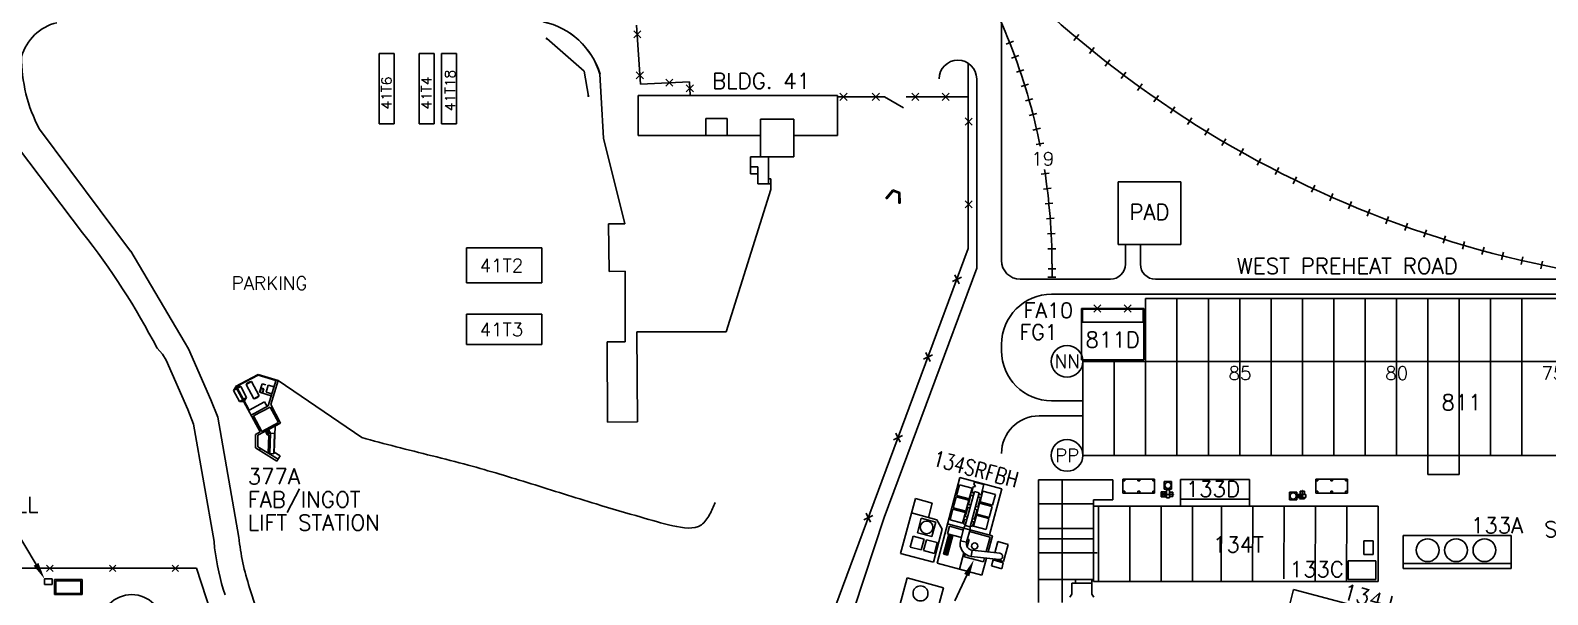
# Model space of a CAD drawing. Extents: x -16413 to 78405, y -232 to 83089.
# Drawn here: x 6293 to 20816, y 46798 to 52197 of the extents above; entities that cross this region are included whole.
import ezdxf
from ezdxf.enums import TextEntityAlignment as Align

# ---------------------------------------------------------------- set-up
doc = ezdxf.new("R2010")
doc.units = 0
doc.header["$LTSCALE"] = 350
doc.header["$MEASUREMENT"] = 0
doc.layers.get('0').update_dxf_attribs({"color": 3, "linetype": 'CONTINUOUS'})
doc.layers.add('BACKGROUND', color=7, linetype='CONTINUOUS')
doc.styles.add('SIMPLEX', font='SIMPLEX')

# ---------------------------------------------------------------- blocks, each defined once
blk = doc.blocks.new('RR', base_point=(-429.5, 670.3))
blk.add_line((-429.5, 674.1), (-429.5, 666.6))

msp = doc.modelspace()

# ---------------------------------------------------------------- linework, layer by layer
at = {"layer": 'BACKGROUND'}
for p, q in [((15588, 56764), (15588, 49996)), ((12068, 52126), (12136, 52194)), ((12135, 52126), (12068, 52194)), ((12096, 52248), (12132, 51684)), ((11594, 51806), (11235, 52119)), ((11595, 51806), (11235, 52119)), ((9631, 51976), (9631, 51304)), ((9631, 51976), (9775, 51976)), ((9775, 51976), (9775, 51304)), ((10015, 51976), (10159, 51976)), ((10015, 51976), (10015, 51304)), ((10159, 51976), (10159, 51304)), ((10228, 51304), (10228, 51976)), ((10372, 51976), (10228, 51976)), ((10372, 51304), (10372, 51976)), ((15270, 51883), (15270, 50110)), ((5621, 51804), (6793, 50261)), ((11634, 51569), (11594, 51806)), ((11634, 51569), (11595, 51806)), ((11745, 51779), (11758, 51555)), ((11745, 51779), (11757, 51555)), ((12161, 51732), (12093, 51800)), ((12093, 51732), (12161, 51799)), ((12132, 51684), (12602, 51705)), ((12443, 51662), (12375, 51731)), ((12375, 51663), (12443, 51730)), ((12602, 51705), (12609, 51574)), ((15351, 51732), (15351, 49923)), ((12111, 51574), (14019, 51574)), ((12111, 51574), (12111, 51190)), ((12639, 51609), (12571, 51677)), ((12571, 51609), (12639, 51677)), ((14019, 51574), (14019, 51190)), ((14019, 51561), (14469, 51561)), ((14110, 51527), (14042, 51595)), ((14042, 51527), (14110, 51595)), ((14351, 51527), (14419, 51595)), ((14419, 51527), (14351, 51595)), ((14469, 51561), (14649, 51457)), ((14676, 51561), (15270, 51561)), ((14729, 51527), (14797, 51595)), ((14797, 51527), (14729, 51595)), ((15019, 51527), (15087, 51595)), ((15087, 51527), (15019, 51595)), ((11758, 51555), (11780, 51165)), ((9775, 51304), (9631, 51304)), ((10159, 51304), (10015, 51304)), ((10372, 51304), (10228, 51304)), ((12759, 51355), (12963, 51355)), ((12759, 51355), (12759, 51190)), ((12963, 51355), (12963, 51190)), ((13281, 51346), (13281, 50986)), ((13599, 51346), (13281, 51346)), ((13599, 51346), (13599, 50986)), ((15308, 51290), (15240, 51359)), ((15240, 51291), (15308, 51358)), ((7251, 50083), (6380, 51252)), ((11780, 51165), (11984, 50346)), ((12111, 51190), (13281, 51190)), ((13599, 51190), (14019, 51190)), ((13185, 50986), (13185, 50824)), ((13599, 50986), (13185, 50986)), ((13359, 50986), (13359, 50728)), ((13257, 50890), (13185, 50890)), ((13257, 50890), (13257, 50728)), ((13257, 50824), (13185, 50824)), ((13257, 50728), (13359, 50728)), ((13359, 50776), (13381, 50776)), ((13359, 50728), (13381, 50728)), ((13381, 50776), (13381, 50673)), ((17304, 50749), (16704, 50749)), ((16704, 50749), (16704, 50149)), ((17304, 50749), (17304, 50149)), ((13381, 50673, -78), (12954, 49314, 4728)), ((14548, 50671), (14482, 50592)), ((14482, 50592), (14491, 50584)), ((14551, 50657), (14491, 50584)), ((14615, 50647), (14548, 50671)), ((14604, 50638), (14551, 50657)), ((14604, 50638), (14605, 50544)), ((14617, 50544), (14605, 50544)), ((14615, 50647), (14617, 50544)), ((15307, 50498), (15240, 50566)), ((15240, 50498), (15308, 50566)), ((11984, 50346), (11828, 50346)), ((11828, 50346), (11832, 49891)), ((10468, 50116), (11188, 50116)), ((10468, 49780), (10468, 50116)), ((11188, 49780), (11188, 50116)), ((15270, 50110), (13783, 46106)), ((17304, 50149), (16704, 50149)), ((16774, 50149), (16774, 49960)), ((16918, 50149), (16918, 49960)), ((7255, 50084), (7764, 49220)), ((16072, 49962), (16072, 49836)), ((11832, 49891), (11986, 49892)), ((11986, 49892), (11986, 49217)), ((15351, 49923), (14465, 47537)), ((15207, 49835), (15119, 49795)), ((15143, 49858), (15183, 49771)), ((15768, 49816), (16630, 49816)), ((17062, 49816), (21348, 49816)), ((10468, 49780), (11188, 49780)), ((16068, 49672), (21900, 49672)), ((16355, 49536), (16355, 49046)), ((16355, 49536), (16951, 49536)), ((16363, 49528), (16363, 49404)), ((16363, 49528), (16943, 49528)), ((16540, 49502), (16472, 49570)), ((16472, 49502), (16540, 49570)), ((16761, 49502), (16829, 49570)), ((16829, 49502), (16761, 49570)), ((16943, 49528), (16943, 49404)), ((16951, 49536), (16951, 49046)), ((16968, 49630), (16968, 48130)), ((33257, 49630), (16968, 49630)), ((17268, 49630), (17268, 48130)), ((17568, 49630), (17568, 48130)), ((17868, 49630), (17868, 48130)), ((18168, 49630), (18168, 48130)), ((18468, 49630), (18468, 48130)), ((18768, 49630), (18768, 48130)), ((19068, 49630), (19068, 48130)), ((19368, 49630), (19368, 48130)), ((19668, 49630), (19668, 47948)), ((19968, 49630), (19968, 47948)), ((20268, 49630), (20268, 48130)), ((20568, 49630), (20568, 48130)), ((10468, 49480), (11188, 49480)), ((10468, 49192), (10468, 49480)), ((11188, 49192), (11188, 49480)), ((16355, 49404), (16951, 49404)), ((12099, 49314), (12105, 48451)), ((12099, 49314, 4728), (12954, 49314, 4728)), ((7558, 49098), (7506, 49156)), ((7592, 49041), (7558, 49098)), ((7806, 49151), (7764, 49220)), ((8020, 48663), (7806, 49151)), ((10468, 49192), (11188, 49192)), ((11986, 49217), (11813, 49216)), ((11813, 49216), (11818, 48449)), ((14928, 49092), (14841, 49052)), ((14865, 49116), (14904, 49029)), ((15588, 49192), (15588, 49132)), ((7799, 48569), (7592, 49041)), ((16355, 49046), (16951, 49046)), ((16368, 48130), (16368, 49030)), ((16368, 49030), (35278, 49030)), ((16668, 48130), (16668, 49030)), ((8258, 48790, -9), (8472, 48905, -9)), ((8266, 48788, -9), (8473, 48898, -9)), ((8357, 48809, -9), (8410, 48838, -9)), ((8357, 48809, -9), (8431, 48672, -9)), ((8410, 48838, -9), (8484, 48700, -9)), ((8665, 48846, -9), (8473, 48905, -9)), ((8643, 48847, -9), (8473, 48898, -9)), ((8487, 48734, -9), (8511, 48815, -9)), ((8546, 48804, -9), (8511, 48815, -9)), ((8549, 48734, -9), (8570, 48803, -9)), ((8569, 48603, -9), (8645, 48852, -9)), ((8625, 48786, -9), (8570, 48803, -9)), ((8665, 48847), (8594, 48617)), ((9465, 48300, -9), (8665, 48846, -9)), ((8088, 48496), (8020, 48663)), ((8237, 48752, -9), (8261, 48785, -9)), ((8237, 48752, -9), (8269, 48769, -9)), ((8237, 48752, -9), (8294, 48646, -9)), ((8258, 48790, -9), (8491, 48354, -9)), ((8306, 48789, -9), (8266, 48788, -9)), ((8266, 48788, -9), (8386, 48563, -9)), ((8274, 48772, -9), (8306, 48789, -9)), ((8294, 48646, -9), (8326, 48663, -9)), ((8306, 48789, -9), (8363, 48683, -9)), ((8331, 48666, -9), (8363, 48683, -9)), ((8363, 48683, -9), (8339, 48650, -9)), ((8431, 48672, -9), (8484, 48700, -9)), ((8599, 48700, -9), (8487, 48734, -9)), ((8491, 48736, -9), (8501, 48771, -9)), ((8514, 48729, -9), (8491, 48736, -9)), ((8528, 48766, -9), (8499, 48775, -9)), ((8524, 48764, -9), (8501, 48771, -9)), ((8514, 48729, -9), (8524, 48764, -9)), ((8516, 48726, -9), (8528, 48766, -9)), ((8604, 48718, -9), (8549, 48734, -9)), ((7856, 48429), (7799, 48569)), ((8294, 48646, -9), (8334, 48647, -9)), ((8386, 48563, -9), (8534, 48642, -9)), ((8405, 48515, -9), (8569, 48603, -9)), ((8429, 48508, -9), (8588, 48592, -9)), ((8429, 48508, -9), (8508, 48359, -9)), ((8534, 48642, -9), (8558, 48597, -9)), ((8588, 48592, -9), (8667, 48444, -9)), ((8687, 48437), (8594, 48617)), ((15948, 48508), (16368, 48508)), ((16068, 48652), (16368, 48652)), ((8051, 47305), (7856, 48429)), ((8288, 47346), (8088, 48496)), ((8469, 48324), (8687, 48437)), ((8512, 48362, -9), (8506, 48366, -9)), ((8508, 48359, -9), (8667, 48444, -9)), ((8546, 48352, -9), (8577, 48369, -9)), ((8567, 48363, -9), (8578, 48342, -9)), ((8577, 48369, -9), (8578, 48376, -9)), ((8577, 48369, -9), (8588, 48348, -9)), ((8636, 48407, -9), (8628, 48161, -9)), ((11818, 48449), (12105, 48451)), ((8447, 48330, -9), (8491, 48354, -9)), ((8449, 48202, -9), (8447, 48330, 1)), ((8471, 48213, -9), (8469, 48324)), ((8546, 48352, -9), (8560, 48326, -9)), ((8556, 48358, -9), (8568, 48337, -9)), ((8557, 48331, -9), (8588, 48348, -9)), ((8560, 48326, -9), (8576, 48325, -9)), ((8576, 48325, -9), (8570, 48152, -9)), ((8588, 48348, -9), (8582, 48144, -9)), ((8591, 48342, -9), (8585, 48147, -9)), ((8591, 48342, -9), (8630, 48341, -9)), ((8630, 48341, -9), (8624, 48146, -9)), ((14642, 48320), (14554, 48280)), ((14578, 48344), (14618, 48257)), ((8449, 48202, -9), (8653, 48075, -9)), ((8664, 48093, -9), (8471, 48213, -9)), ((8496, 48197, -9), (8485, 48180, -9)), ((8585, 48147, -9), (8624, 48146, -9)), ((8685, 48126, -9), (8628, 48161, -9)), ((8685, 48126, -9), (8653, 48075, -9)), ((16368, 48130), (35280, 48130)), ((19968, 47948), (19668, 47948)), ((15190, 47917), (14971, 47098)), ((15158, 47745), (15186, 47849)), ((15186, 47849), (15306, 47817)), ((15190, 47917), (15590, 47809)), ((15329, 47785), (15241, 47458)), ((15306, 47817), (15278, 47713)), ((15318, 47831), (15303, 47776)), ((15330, 47874), (15325, 47857)), ((15325, 47857), (15338, 47833)), ((15375, 47772), (15329, 47785)), ((15419, 47851), (15330, 47874)), ((15411, 47789), (15383, 47685)), ((15393, 47752), (15419, 47851)), ((15531, 47757), (15411, 47789)), ((15590, 47809), (15472, 47369)), ((15941, 47896), (15941, 46721)), ((15941, 47896), (16654, 47896)), ((16168, 47896), (16168, 46721)), ((16654, 47896), (16654, 47704)), ((16751, 47770), (16751, 47904)), ((16751, 47904), (17054, 47904)), ((16751, 47886), (16751, 47904)), ((16751, 47904), (16769, 47904)), ((16769, 47886), (16751, 47886)), ((16769, 47788), (16751, 47788)), ((16751, 47788), (16751, 47770)), ((16769, 47904), (16769, 47886)), ((16769, 47770), (16769, 47788)), ((16893, 47886), (16893, 47904)), ((16893, 47904), (16911, 47904)), ((16911, 47886), (16893, 47886)), ((16911, 47788), (16893, 47788)), ((16893, 47788), (16893, 47770)), ((16911, 47904), (16911, 47886)), ((16911, 47770), (16911, 47788)), ((17054, 47904), (17036, 47904)), ((17036, 47904), (17036, 47886)), ((17036, 47886), (17054, 47886)), ((17036, 47788), (17054, 47788)), ((17036, 47770), (17036, 47788)), ((17054, 47904), (17054, 47770)), ((17054, 47886), (17054, 47904)), ((17054, 47788), (17054, 47770)), ((17118, 47734), (17118, 47782)), ((17118, 47782), (17154, 47782)), ((17154, 47734), (17118, 47782)), ((17154, 47782), (17118, 47734)), ((17145, 47807), (17145, 47879)), ((17145, 47879), (17217, 47879)), ((17217, 47807), (17145, 47807)), ((17161, 47780), (17154, 47782)), ((17154, 47782), (17154, 47734)), ((17197, 47801), (17166, 47801)), ((17166, 47801), (17166, 47724)), ((17197, 47801), (17197, 47724)), ((17217, 47879), (17217, 47807)), ((17300, 47901), (17300, 47644)), ((17300, 47901), (17963, 47901)), ((17963, 47901), (17963, 47644)), ((18446, 47756), (18446, 47788)), ((18465, 47788), (18446, 47788)), ((18465, 47756), (18465, 47794)), ((18465, 47794), (18468, 47794)), ((18468, 47756), (18468, 47794)), ((18487, 47788), (18468, 47788)), ((18487, 47756), (18487, 47788)), ((18597, 47770), (18597, 47904)), ((18597, 47904), (18900, 47904)), ((18597, 47886), (18597, 47904)), ((18597, 47904), (18615, 47904)), ((18615, 47886), (18597, 47886)), ((18597, 47770), (18597, 47788)), ((18597, 47788), (18615, 47788)), ((18615, 47904), (18615, 47886)), ((18615, 47788), (18615, 47770)), ((18739, 47886), (18739, 47904)), ((18739, 47904), (18757, 47904)), ((18757, 47886), (18739, 47886)), ((18757, 47788), (18739, 47788)), ((18739, 47788), (18739, 47770)), ((18757, 47904), (18757, 47886)), ((18757, 47770), (18757, 47788)), ((18900, 47904), (18882, 47904)), ((18882, 47904), (18882, 47886)), ((18882, 47886), (18900, 47886)), ((18882, 47788), (18900, 47788)), ((18882, 47770), (18882, 47788)), ((18900, 47904), (18900, 47770)), ((18900, 47886), (18900, 47904)), ((18900, 47788), (18900, 47770)), ((14764, 47718), (14623, 47191)), ((14926, 47674), (14764, 47718)), ((14926, 47674), (14889, 47535)), ((15127, 47629), (15155, 47733)), ((15155, 47733), (15275, 47701)), ((15278, 47713), (15158, 47745)), ((15275, 47701), (15247, 47597)), ((15258, 47636), (15287, 47628)), ((15265, 47662), (15294, 47654)), ((15296, 47750), (15272, 47660)), ((15287, 47445), (15375, 47772)), ((15289, 47752), (15318, 47744)), ((15296, 47778), (15325, 47770)), ((15369, 47634), (15340, 47642)), ((15379, 47673), (15351, 47569)), ((15361, 47636), (15386, 47726)), ((15393, 47724), (15364, 47732)), ((15400, 47750), (15371, 47758)), ((15500, 47641), (15379, 47673)), ((15383, 47685), (15503, 47653)), ((15471, 47537), (15500, 47641)), ((15503, 47653), (15531, 47757)), ((16468, 47665), (15941, 47665)), ((16468, 47704), (16468, 46924)), ((16468, 47704), (16654, 47704)), ((16468, 47644), (19193, 47644)), ((16516, 47644), (16516, 46924)), ((17054, 47770), (16751, 47770)), ((16751, 47770), (16769, 47770)), ((16816, 47644), (16816, 46924)), ((16893, 47770), (16911, 47770)), ((17054, 47770), (17036, 47770)), ((17116, 47644), (17116, 46924)), ((17118, 47734), (17154, 47734)), ((17161, 47736), (17154, 47734)), ((17161, 47780), (17166, 47780)), ((17161, 47736), (17166, 47736)), ((17197, 47756), (17166, 47756)), ((17197, 47724), (17166, 47724)), ((17197, 47779), (17228, 47779)), ((17197, 47760), (17234, 47760)), ((17197, 47757), (17234, 47757)), ((17197, 47738), (17228, 47738)), ((17228, 47760), (17228, 47779)), ((17228, 47738), (17228, 47757)), ((17234, 47760), (17234, 47757)), ((17300, 47710), (17963, 47710)), ((17416, 47644), (17416, 46924)), ((17693, 47644), (17692, 46924)), ((17993, 47644), (17992, 46924)), ((18293, 47644), (18292, 46948)), ((18344, 47705), (18344, 47777)), ((18344, 47777), (18416, 47777)), ((18416, 47705), (18344, 47705)), ((18416, 47777), (18416, 47705)), ((18423, 47756), (18500, 47756)), ((18468, 47726), (18423, 47756)), ((18423, 47726), (18468, 47756)), ((18423, 47756), (18423, 47726)), ((18423, 47726), (18500, 47726)), ((18444, 47721), (18442, 47713)), ((18442, 47713), (18490, 47713)), ((18444, 47721), (18444, 47726)), ((18468, 47756), (18468, 47726)), ((18489, 47721), (18489, 47726)), ((18489, 47721), (18490, 47713)), ((18500, 47756), (18500, 47726)), ((18593, 47644), (18592, 46924)), ((18900, 47770), (18597, 47770)), ((18615, 47770), (18597, 47770)), ((18739, 47770), (18757, 47770)), ((18900, 47770), (18882, 47770)), ((18893, 47644), (18892, 46924)), ((19193, 47644), (19192, 46924)), ((14179, 46666), (14465, 47537)), ((14358, 47555), (14271, 47515)), ((14294, 47578), (14334, 47491)), ((14970, 47513), (14727, 47579)), ((14820, 47529), (14783, 47390)), ((14820, 47529), (14959, 47492)), ((14922, 47353), (14959, 47492)), ((15021, 47425), (14970, 47513)), ((15096, 47513), (15124, 47617)), ((15216, 47481), (15096, 47513)), ((15124, 47617), (15244, 47585)), ((15247, 47597), (15127, 47629)), ((15244, 47585), (15216, 47481)), ((15234, 47518), (15223, 47475)), ((15227, 47520), (15256, 47512)), ((15234, 47546), (15263, 47538)), ((15265, 47634), (15241, 47544)), ((15331, 47492), (15302, 47500)), ((15338, 47518), (15309, 47526)), ((15312, 47451), (15323, 47494)), ((15348, 47557), (15320, 47453)), ((15330, 47520), (15354, 47610)), ((15362, 47608), (15333, 47616)), ((15468, 47525), (15348, 47557)), ((15351, 47569), (15471, 47537)), ((15440, 47421), (15468, 47525)), ((6347, 47087), (6142, 47435)), ((14743, 47357), (14715, 47253)), ((14847, 47329), (14743, 47357)), ((14783, 47390), (14922, 47353)), ((15021, 47425), (14936, 47107)), ((15084, 47376), (15033, 47184)), ((15502, 47361), (15072, 47476)), ((15072, 47379), (15091, 47452)), ((15072, 47379), (15204, 47343)), ((15124, 47365), (15073, 47174)), ((15077, 47349), (15117, 47339)), ((15080, 47358), (15119, 47348)), ((15082, 47367), (15122, 47356)), ((15224, 47416), (15091, 47452)), ((15229, 47437), (15196, 47314)), ((15223, 47475), (15244, 47469)), ((15241, 47458), (15229, 47437)), ((15287, 47445), (15241, 47458)), ((15287, 47421), (15254, 47299)), ((15480, 47348), (15282, 47401)), ((15287, 47445), (15287, 47421)), ((15312, 47451), (15291, 47457)), ((15320, 47453), (15440, 47421)), ((15442, 47209), (15480, 47348)), ((15461, 47206), (15502, 47361)), ((16468, 47431), (15941, 47431)), ((19433, 47362), (19432, 47049)), ((19433, 47362), (20467, 47362)), ((20467, 47362), (20466, 47049)), ((8056, 47244), (8051, 47305)), ((14819, 47225), (14715, 47253)), ((14847, 47329), (14819, 47225)), ((14870, 47323), (14842, 47219)), ((14947, 47191), (14842, 47219)), ((14974, 47295), (14870, 47323)), ((14974, 47295), (14947, 47191)), ((15038, 47202), (15078, 47191)), ((15040, 47210), (15080, 47200)), ((15042, 47219), (15082, 47208)), ((15045, 47228), (15085, 47217)), ((15047, 47236), (15087, 47226)), ((15049, 47245), (15089, 47235)), ((15052, 47254), (15092, 47243)), ((15054, 47263), (15094, 47252)), ((15056, 47271), (15096, 47261)), ((15099, 47269), (15059, 47280)), ((15101, 47278), (15061, 47289)), ((15103, 47287), (15063, 47297)), ((15106, 47295), (15066, 47306)), ((15068, 47315), (15108, 47304)), ((15070, 47323), (15110, 47313)), ((15073, 47332), (15112, 47321)), ((15075, 47341), (15115, 47330)), ((15196, 47314), (15254, 47299)), ((15259, 47256), (15278, 47326)), ((15263, 47330), (15278, 47326)), ((15306, 47224), (15299, 47164)), ((15306, 47224), (15572, 47194)), ((15554, 47305), (15526, 47199)), ((15554, 47305), (15652, 47278)), ((15652, 47278), (15609, 47115)), ((16468, 47332), (15941, 47332)), ((19057, 47181), (19057, 47314)), ((19057, 47314), (19146, 47314)), ((19146, 47314), (19146, 47181)), ((6449, 47081), (6512, 47018)), ((6511, 47081), (6449, 47018)), ((7049, 47081), (7112, 47018)), ((7111, 47081), (7049, 47018)), ((7649, 47081), (7712, 47018)), ((7711, 47081), (7649, 47018)), ((14936, 47107), (14623, 47191)), ((15401, 46983), (14971, 47098)), ((15033, 47184), (15073, 47174)), ((15035, 47193), (15075, 47182)), ((15185, 47041), (15228, 47199)), ((15233, 47160), (15241, 47187)), ((15416, 47111), (15233, 47160)), ((15299, 47164), (15566, 47134)), ((15401, 46983), (15445, 47148)), ((15416, 47111), (15427, 47150)), ((15507, 47130), (15491, 47072)), ((15491, 47072), (15590, 47045)), ((15507, 47130), (15605, 47103)), ((15514, 47140), (15609, 47115)), ((15605, 47103), (15590, 47045)), ((16504, 47197), (15941, 47197)), ((18905, 46943), (18905, 47121)), ((18905, 47121), (19170, 47121)), ((19146, 47181), (19057, 47181)), ((19170, 47121), (19170, 46943)), ((19432, 47097), (20466, 47097)), ((5523, 47050), (7884, 47050)), ((6429, 46894), (6429, 46948)), ((6429, 46948), (6501, 46948)), ((6501, 46894), (6501, 46948)), ((6525, 46942), (6789, 46942)), ((6525, 46798), (6525, 46942)), ((6537, 46930), (6777, 46930)), ((6537, 46810), (6537, 46930)), ((6777, 46810), (6777, 46930)), ((6789, 46798), (6789, 46942)), ((7884, 47050), (8243, 45944)), ((14615, 46697), (14685, 46958)), ((15032, 46864), (14685, 46958)), ((15256, 46984), (15142, 46739)), ((15941, 46942), (16468, 46942)), ((16297, 46909), (16297, 46942)), ((16453, 46803), (16453, 46942)), ((16468, 46924), (19192, 46924)), ((19170, 46943), (18905, 46943)), ((19432, 47049), (20466, 47049)), ((6429, 46894), (6501, 46894)), ((6525, 46798), (6789, 46798)), ((6537, 46810), (6777, 46810)), ((8391, 46864), (9286, 44107)), ((14963, 46604), (15032, 46864)), ((16261, 46803), (16243, 46772)), ((16261, 46803), (16261, 46909)), ((16261, 46909), (16453, 46909)), ((16453, 46803), (16471, 46772)), ((18383, 46846), (18347, 46706)), ((18383, 46846), (19404, 46577))]:
    msp.add_line(p, q, dxfattribs=at)
for centre, radius in [((11235, 52119, 4796), 4), ((11634, 51569, 4801), 4), ((16216, 49030), 152), ((16216, 48130), 152), ((17181, 47843), 30), ((18380, 47741), 30), ((14871, 47441), 61), ((15332, 47263), 29.5), ((19667, 47223), 109), ((19939, 47223), 109), ((20211, 47223), 109), ((7263, 46498), 300), ((14813, 46809), 71.7)]:
    msp.add_circle(centre, radius, dxfattribs=at)
for centre, radius, start, end in [((22860, 59901), 10168, 215.7517, 264.5832), ((10331, 49962), 5740, 11.3182, 31.7504), ((6657, 51816), 468, 103.6728, 163.7039), ((11044, 51564), 733, 17.046, 77.5399), ((11045, 51564), 733, 17.046, 77.5399), ((7656, 51936), 1447, 179.5192, 208.1592), ((15171, 51732), 180, 90, 180), ((15171, 51732), 180, 0, 90), ((10331, 49962), 5740, 0, 9.0728), ((1340, 45959), 6945, 27.4071, 38.2685), ((15768, 49996), 180, 180, 270), ((16630, 49960), 144, 270, 0), ((17062, 49960), 144, 180, 270), ((16068, 49192), 480, 90, 180), ((16068, 49132), 480, 180, 270), ((8423, 48750, -9), 88.7, 98.3354, 137.8573), ((8418, 48760, -9), 88.7, 278.3354, 317.8573), ((15948, 48148), 360, 90, 179.9549), ((15325, 47857), 27, 251.3655, 301.1215), ((10674, 47605), 2400, 186.1849, 197.984), ((10439, 47536), 2400, 186.9783, 197.984), ((15312, 47283), 120, 165.075, 263.5893), ((15312, 47283), 60, 165.1499, 263.5893), ((15569, 47164), 30, 263.5893, 83.5893)]:
    msp.add_arc(centre, radius, start, end, dxfattribs=at)
msp.add_spline([(12848, 47679, -9), (12794, 47564, -9), (12716, 47466, -9), (12443, 47457, -9), (12140, 47538, -9), (11710, 47665, -9), (11085, 47859, -9), (10484, 48037, -9), (9793, 48213, -9), (9465, 48300, -9)], degree=3, dxfattribs=at)
for p in [(11235, 52119, 4796), (11235, 52119, 40), (11634, 51569, 4801)]:
    msp.add_point(p, dxfattribs=at)
for points in [[(6370, 47101), (6324, 47074), (6429, 46948)], [(15231, 46996), (15280, 46973), (15324, 47131)]]:
    msp.add_solid(points, dxfattribs=at)

# ---------------------------------------------------------------- block references
at = {"layer": 'BACKGROUND', "zscale": 10}
for p, xscale, yscale, rotation in [((16305, 52128), 9.999999999999666, 9.999999999998275, 139.8585896941927), ((15667, 52080), 9.99999999999926, 10.0000000000006, 291.6479823904375), ((16453, 52005), 10.00000000000053, 9.999999999998241, 140.9437351968875), ((15718, 51945), 9.999999999997629, 9.999999999998078, 290.2047835644177), ((16604, 51885), 9.999999999999158, 9.999999999999158, 142.0288806996192), ((15767, 51808), 9.999999999997474, 10.00000000000037, 288.7615847383822), ((16757, 51768), 10.00000000000137, 9.999999999998458, 143.1140262023331), ((15811, 51671), 10.00000000000021, 10.00000000000021, 287.3183859123533), ((16912, 51654), 9.999999999998046, 10.00000000000099, 144.1991717050411), ((17069, 51543), 10.00000000000174, 9.999999999999673, 145.2843172077466), ((15853, 51532), 9.99999999999907, 9.99999999999907, 285.8751870863213), ((17228, 51435), 10.00000000000015, 10.00000000000217, 146.3694627104823), ((15890, 51393), 9.999999999997055, 10.00000000000058, 284.4319882602935), ((17390, 51329), 10.00000000000263, 10.00000000000068, 147.4546082131665), ((15925, 51252), 9.999999999997994, 10.00000000000018, 282.9887894342716), ((17553, 51227), 9.999999999999428, 9.999999999998224, 148.5397537159092), ((17718, 51128), 9.999999999999986, 9.999999999998687, 149.6248992186167), ((15955, 51111), 10.00000000000284, 9.999999999998911, 281.5455906082281), ((17885, 51033), 9.999999999998632, 10.0000000000018, 150.7100447213148), ((16006, 50826), 9.999999999997309, 10.00000000000036, 278.65919295618), ((18054, 50940), 9.99999999999893, 10.00000000000214, 151.7951902240335), ((18225, 50851), 9.999999999998122, 10.00000000000302, 152.88033572675), ((16026, 50683), 9.999999999997666, 9.9999999999997, 277.2159941301529), ((18397, 50764), 9.999999999998916, 9.999999999997245, 153.9654812294671), ((18571, 50682), 9.999999999998668, 10.0000000000035, 155.050626732174), ((16042, 50540), 9.99999999999745, 9.99999999999926, 275.7727953041164), ((18746, 50602), 10.00000000000056, 9.99999999999723, 156.1357722348757), ((18923, 50526), 9.999999999998488, 9.999999999999897, 157.2209177376039), ((16055, 50396), 9.999999999996623, 10.00000000000025, 274.3295964780883), ((19101, 50453), 9.999999999998721, 10.0000000000021, 158.3060632403067), ((19281, 50383), 10.0000000000009, 9.999999999997499, 159.3912087430137), ((16064, 50251), 9.999999999999865, 9.999999999999773, 272.8863976520545), ((19462, 50317), 10.00000000000069, 10.00000000000069, 160.4763542457156), ((19644, 50255), 10.00000000000196, 10.00000000000081, 161.5614997484221), ((16070, 50107), 9.999999999997003, 10.00000000000073, 271.4431988260249), ((19827, 50196), 9.999999999998753, 9.999999999998753, 162.6466452511405), ((20011, 50140), 10.00000000000159, 9.99999999999708, 163.7317907538462), ((20197, 50088), 10.00000000000232, 10.00000000000137, 164.8169362565549), ((20383, 50039), 9.999999999998867, 10.00000000000239, 165.9020817592897), ((20570, 49994), 10.00000000000026, 9.999999999997533, 166.9872272620172), ((20758, 49952), 10.000000000002, 9.999999999997689, 168.072372764691), ((16071, 49836), 10, 10, 90), ((16072, 49915), 10, 10, 90)]:
    msp.add_blockref('RR', p, dxfattribs=dict(at, xscale=xscale, yscale=yscale, rotation=rotation))

# ---------------------------------------------------------------- texts
at = {"layer": 'BACKGROUND', "style": 'SIMPLEX'}
for s, height, rotation, p in [('41T6', 96, 90, (9750, 51598)), ('41T4', 96, 90, (10134, 51598)), ('41T18', 96, 90, (10358, 51622)), ('134J', 150, 344.7631, (19078, 46697))]:
    msp.add_text(s, height=height, rotation=rotation, dxfattribs=at).set_placement(p, align=Align.CENTER)
for s, p in [('BLDG. 41', (12818, 51638)), ('WEST PREHEAT ROAD', (17841, 49868)), ('377A', (8373, 47854)), ('FAB/INGOT', (8373, 47633)), ('OUTFALL', (5535, 47585)), ('LIFT STATION', (8373, 47412)), ('SILO ROAD', (20783, 47349))]:
    msp.add_text(s, height=150, dxfattribs=at).set_placement(p)
for s, p in [('19', (15983, 50969)), ('NN', (16216, 49030)), ('PP', (16216, 48130))]:
    msp.add_text(s, height=128, dxfattribs=at).set_placement(p, align=Align.MIDDLE)
for s, height, p in [('PAD', 150, (17005, 50384)), ('41T2', 128, (10802, 49882)), ('PARKING', 128, (8582, 49714)), ('FA10', 144.9, (16037, 49445)), ('41T3', 128, (10802, 49270)), ('FG1', 144.9, (15943, 49237)), ('811D', 150, (16653, 49162)), ('85', 128, (17871, 48853)), ('80', 128, (19371, 48853)), ('75', 128, (20866, 48853)), ('811', 150, (19991, 48563)), ('133D', 150, (17612, 47733)), ('133A', 150, (20332, 47385)), ('134T', 150, (17856, 47202)), ('133C', 150, (18606, 46966))]:
    msp.add_text(s, height=height, dxfattribs=at).set_placement(p, align=Align.CENTER)
at = {"layer": 'BACKGROUND', "style": 'SIMPLEX', "width": 0.8}
msp.add_text('134SRFBH', height=150, rotation=345, dxfattribs=at).set_placement((14921, 48035))

doc.saveas('drawing.dxf')
